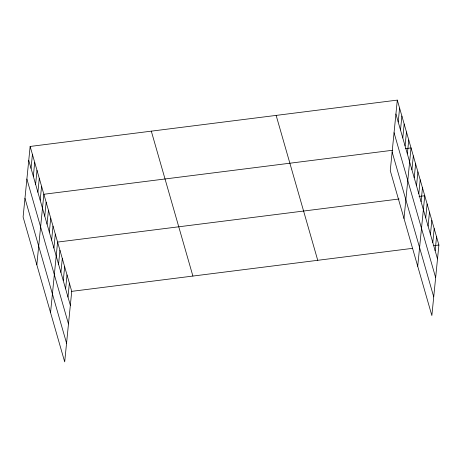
<?xml version="1.0" encoding="UTF-8"?>
<svg xmlns="http://www.w3.org/2000/svg" width="462" height="462" viewBox="0 0 462 462"><rect width="100%" height="100%" fill="white"/><g stroke="black" fill="none" stroke-linecap="round" stroke-linejoin="round"><path stroke-width="0.69" d="M30.14 146.448L23.1 216.984L64.692 361.89L71.731 291.355L30.14 146.448L397.308 100.11L438.9 245.016L431.86 315.552L390.269 170.645L397.308 100.11M31.041 168.341L32.427 154.418M33.328 176.311L34.714 162.387M35.614 184.28L37 170.357M37.901 192.25L39.287 178.326M40.188 200.219L41.58 186.296M36.827 264.801L43.867 194.265L392.504 150.271M44.762 216.158L46.154 202.235M47.049 224.128L48.441 210.204M49.336 232.097L50.728 218.174M51.623 240.067L53.014 226.143M53.915 248.036L55.301 234.113M50.549 312.618L57.588 242.082L399.099 198.989M58.559 264.218L59.944 250.294M60.915 272.43L62.301 258.506M63.271 280.642L64.663 266.718M65.627 288.854L67.019 274.93M67.983 297.066L69.375 283.142M398.209 122.003L399.595 108.085M400.496 129.972L401.888 116.054M402.783 137.942L404.175 124.024M405.07 145.911L406.462 131.993M407.357 153.881L408.749 139.963M403.996 218.468L411.036 147.932L405.336 148.648M411.931 169.82L413.323 155.902M414.218 177.795L415.609 163.871M416.51 185.764L417.896 171.841M418.797 193.734L420.183 179.81M421.084 201.703L422.47 187.78M417.717 266.285L424.757 195.749L419.057 196.471M425.727 217.885L427.119 203.961M428.083 226.091L429.475 212.173M430.44 234.303L431.831 220.38M432.796 242.515L434.188 228.592M435.152 250.727L436.544 236.804M71.731 291.355L412.531 248.342M433.91 245.645L438.9 245.016M395.922 114.033L437.508 258.939M394.057 132.715L435.643 277.622M392.134 151.963L433.726 296.87M276.143 115.402L317.735 260.308M151.305 131.156L192.897 276.062M28.748 160.372L70.34 305.272M26.888 179.054L68.474 323.954M24.965 198.302L66.557 343.202"/></g></svg>
